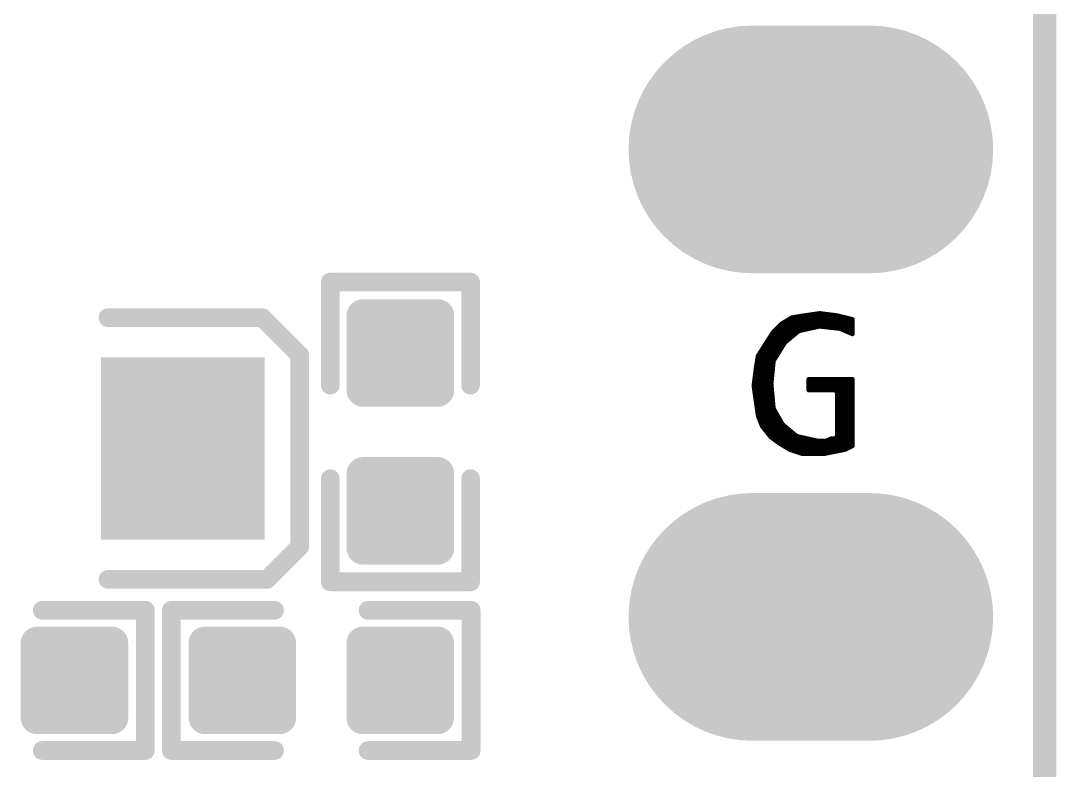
# Model space of a CAD drawing. Extents: x 18.8 to 58.3, y 22.4 to 94.7.
# Drawn here: x 45.24 to 50.86, y 46.11 to 50.18 of the extents above; entities that cross this region are included whole.
import ezdxf

# ---------------------------------------------------------------- set-up
doc = ezdxf.new("R2010")
doc.units = 0
doc.header["$MEASUREMENT"] = 0
doc.layers.get('0').update_dxf_attribs({"linetype": 'CONTINUOUS'})
doc.layers.add('SILKTOP_PHO', color=251, linetype='CONTINUOUS')
doc.layers.add('SOLDERTOP_PHO', color=7, linetype='CONTINUOUS')

# ---------------------------------------------------------------- blocks, each defined once
blk = doc.blocks.new('ROUND_1')
at = {"const_width": 0.0127}
blk.add_lwpolyline([(-0.00635, 0, 1), (0.00635, 0, 1)], format="xyb", close=True, dxfattribs=at)
blk = doc.blocks.new('ROUND_33')
at = {"const_width": 0.0508}
blk.add_lwpolyline([(-0.0254, 0, 1), (0.0254, 0, 1)], format="xyb", close=True, dxfattribs=at)
blk = doc.blocks.new('RECTANGLE_198')
blk.add_solid([(0.4445, 0.4953), (0.4445, -0.4953), (-0.4445, 0.4953), (-0.4445, -0.4953)])
blk = doc.blocks.new('OBLONG_245')
at = {"const_width": 1.3462}
blk.add_lwpolyline([(0.3175, 0), (-0.3175, 0)], dxfattribs=at)
at = {"const_width": 0.6731}
for points in [[(-0.65405, 0, 1), (0.01905, 0, 1)], [(-0.01905, 0, 1), (0.65405, 0, 1)]]:
    blk.add_lwpolyline(points, format="xyb", close=True, dxfattribs=at)
blk = doc.blocks.new('ROUND_158')
at = {"const_width": 0.0889}
blk.add_lwpolyline([(-0.04445, 0, 1), (0.04445, 0, 1)], format="xyb", close=True, dxfattribs=at)

msp = doc.modelspace()

# ---------------------------------------------------------------- linework, layer by layer
at = {"layer": 'SILKTOP_PHO'}
for points, const_width in [([(50.8, 25.900126), (50.8, 78.49997)], 0.127), ([(47.68088, 48.764444), (46.91888, 48.764444)], 0.1016), ([(46.91888, 48.764444), (46.91888, 48.20412)], 0.1016), ([(47.68088, 48.20412), (47.68088, 48.764444)], 0.1016), ([(46.54931, 48.57115), (45.71111, 48.57115)], 0.1016), ([(46.75251, 48.36795), (46.54931, 48.57115)], 0.1016), ([(49.426876, 48.570896), (49.370488, 48.537114)], 0.0254), ([(49.403, 48.44796), (49.403, 48.556418)], 0.0254), ([(49.495964, 48.582326), (49.426876, 48.570896)], 0.0254), ([(49.4284, 48.469296), (49.4284, 48.57115)], 0.0254), ([(49.4538, 48.490378), (49.4538, 48.575468)], 0.0254), ([(49.4792, 48.50257), (49.4792, 48.579532)], 0.0254), ([(49.577752, 48.59401), (49.495964, 48.582326)], 0.0254), ([(49.5046, 48.508158), (49.5046, 48.583596)], 0.0254), ([(49.53, 48.513746), (49.53, 48.587152)], 0.0254), ([(49.5554, 48.519334), (49.5554, 48.590962)], 0.0254), ([(49.670716, 48.582326), (49.577752, 48.59401)], 0.0254), ([(49.5808, 48.523652), (49.5808, 48.593756)], 0.0254), ([(49.6062, 48.520858), (49.6062, 48.590454)], 0.0254), ([(49.6316, 48.518064), (49.6316, 48.587406)], 0.0254), ([(49.657, 48.51527), (49.657, 48.584104)], 0.0254), ([(49.75606, 48.561244), (49.670716, 48.582326)], 0.0254), ([(49.6824, 48.512476), (49.6824, 48.579532)], 0.0254), ([(49.7078, 48.503586), (49.7078, 48.573182)], 0.0254), ([(49.7332, 48.492664), (49.7332, 48.566832)], 0.0254), ([(49.75606, 48.482758), (49.75606, 48.561244)], 0.0254), ([(49.325022, 48.491394), (49.243488, 48.363378)], 0.0254), ([(49.370488, 48.537114), (49.325022, 48.491394)], 0.0254), ([(49.3268, 48.336454), (49.3268, 48.493426)], 0.0254), ([(49.3522, 48.377602), (49.3522, 48.518826)], 0.0254), ([(49.3776, 48.418242), (49.3776, 48.541178)], 0.0254), ([(49.3903, 48.437546), (49.461928, 48.497236)], 0.0254), ([(49.461928, 48.497236), (49.467516, 48.499776)], 0.0254), ([(49.467516, 48.499776), (49.574958, 48.523652)], 0.0254), ([(49.574958, 48.523652), (49.579022, 48.523906)], 0.0254), ([(49.579022, 48.523906), (49.686464, 48.511968)], 0.0254), ([(49.686464, 48.511968), (49.69002, 48.510952)], 0.0254), ([(49.69002, 48.510952), (49.75606, 48.482758)], 0.0254), ([(49.3014, 47.936658), (49.3014, 48.454564)], 0.0254), ([(49.32807, 48.338994), (49.38776, 48.434498)], 0.0254), ([(49.38776, 48.434498), (49.3903, 48.437546)], 0.0254), ([(46.75251, 47.32655), (46.75251, 48.36795)], 0.1016), ([(49.276, 47.968408), (49.276, 48.414686)], 0.0254), ([(49.243488, 48.363378), (49.232058, 48.294544)], 0.0254), ([(49.2506, 48.019716), (49.2506, 48.374554)], 0.0254), ([(49.314354, 48.214026), (49.326292, 48.333406)], 0.0254), ([(49.326292, 48.333406), (49.32807, 48.338994)], 0.0254), ([(49.232058, 48.294544), (49.220374, 48.201072)], 0.0254), ([(49.2252, 48.166528), (49.2252, 48.240442)], 0.0254), ([(49.3141, 48.212756), (49.314354, 48.214026)], 0.0254), ([(49.3141, 48.21174), (49.3141, 48.212756)], 0.0254), ([(49.326038, 48.080422), (49.3141, 48.21174)], 0.0254), ([(49.75606, 48.23587), (49.51857, 48.23587)], 0.0254), ([(49.51857, 48.23587), (49.51857, 48.177704)], 0.0254), ([(49.53, 48.177704), (49.53, 48.23587)], 0.0254), ([(49.5554, 48.177704), (49.5554, 48.23587)], 0.0254), ([(49.5808, 48.177704), (49.5808, 48.23587)], 0.0254), ([(49.6062, 48.177704), (49.6062, 48.23587)], 0.0254), ([(49.6316, 48.177704), (49.6316, 48.23587)], 0.0254), ([(49.657, 48.177704), (49.657, 48.23587)], 0.0254), ([(49.6824, 47.848012), (49.6824, 48.23587)], 0.0254), ([(49.7078, 47.853092), (49.7078, 48.23587)], 0.0254), ([(49.7332, 47.862998), (49.7332, 48.23587)], 0.0254), ([(49.75606, 47.874428), (49.75606, 48.23587)], 0.0254), ([(49.220374, 48.201072), (49.243742, 48.036988)], 0.0254), ([(49.51857, 48.177704), (49.661318, 48.177704)], 0.0254), ([(49.661318, 48.177704), (49.674018, 48.165004)], 0.0254), ([(49.674018, 48.165004), (49.674018, 47.926244)], 0.0254), ([(49.327816, 48.075088), (49.326038, 48.080422)], 0.0254), ([(49.3268, 47.912274), (49.3268, 48.077374)], 0.0254), ([(49.375568, 47.991522), (49.327816, 48.075088)], 0.0254), ([(49.243742, 48.036988), (49.266348, 47.9806)], 0.0254), ([(49.3522, 47.893224), (49.3522, 48.032416)], 0.0254), ([(49.378362, 47.98822), (49.375568, 47.991522)], 0.0254), ([(49.3776, 47.877222), (49.3776, 47.988982)], 0.0254), ([(49.44999, 47.92853), (49.378362, 47.98822)], 0.0254), ([(49.266348, 47.9806), (49.311814, 47.92345)], 0.0254), ([(49.403, 47.861982), (49.403, 47.967646)], 0.0254), ([(49.4284, 47.850044), (49.4284, 47.946564)], 0.0254), ([(49.455578, 47.925736), (49.44999, 47.92853)], 0.0254), ([(49.4538, 47.841662), (49.4538, 47.926244)], 0.0254), ([(49.674018, 47.926244), (49.661318, 47.913544)], 0.0254), ([(49.311814, 47.92345), (49.357788, 47.88916)], 0.0254), ([(49.357788, 47.88916), (49.4157, 47.854362)], 0.0254), ([(49.56302, 47.90186), (49.455578, 47.925736)], 0.0254), ([(49.4792, 47.83328), (49.4792, 47.920656)], 0.0254), ([(49.5046, 47.831502), (49.5046, 47.914814)], 0.0254), ([(49.53, 47.831502), (49.53, 47.909226)], 0.0254), ([(49.5554, 47.831502), (49.5554, 47.903638)], 0.0254), ([(49.56556, 47.901606), (49.56302, 47.90186)], 0.0254), ([(49.613312, 47.901606), (49.56556, 47.901606)], 0.0254), ([(49.5808, 47.831502), (49.5808, 47.901606)], 0.0254), ([(49.6062, 47.832772), (49.6062, 47.901606)], 0.0254), ([(49.619154, 47.902876), (49.613312, 47.901606)], 0.0254), ([(49.640236, 47.913544), (49.619154, 47.902876)], 0.0254), ([(49.6316, 47.837852), (49.6316, 47.909226)], 0.0254), ([(49.661318, 47.913544), (49.640236, 47.913544)], 0.0254), ([(49.657, 47.842932), (49.657, 47.913544)], 0.0254), ([(49.71669, 47.85487), (49.75606, 47.874428)], 0.0254), ([(49.4157, 47.854362), (49.484026, 47.831502)], 0.0254), ([(49.484026, 47.831502), (49.600358, 47.831502)], 0.0254), ([(49.600358, 47.831502), (49.71669, 47.85487)], 0.0254), ([(46.91888, 47.135542), (46.91888, 47.69612)], 0.1016), ([(47.68088, 47.69612), (47.68088, 47.135542)], 0.1016), ([(46.57471, 47.14875), (46.75251, 47.32655)], 0.1016), ([(45.71111, 47.14875), (46.57471, 47.14875)], 0.1016), ([(47.68088, 47.135542), (46.91888, 47.135542)], 0.1016), ([(45.91431, 46.98111), (45.353986, 46.98111)], 0.1016), ([(45.91431, 46.21911), (45.91431, 46.98111)], 0.1016), ([(46.055534, 46.21911), (46.055534, 46.98111)], 0.1016), ([(46.055534, 46.98111), (46.616112, 46.98111)], 0.1016), ([(47.684436, 46.98111), (47.124112, 46.98111)], 0.1016), ([(47.684436, 46.21911), (47.684436, 46.98111)], 0.1016), ([(45.353986, 46.21911), (45.91431, 46.21911)], 0.1016), ([(46.616112, 46.21911), (46.055534, 46.21911)], 0.1016), ([(47.124112, 46.21911), (47.684436, 46.21911)], 0.1016)]:
    msp.add_lwpolyline(points, dxfattribs=dict(at, const_width=const_width))
at = {"layer": 'SOLDERTOP_PHO'}
for points, const_width in [([(50.8, 25.900126), (50.8, 78.49997)], 0.127), ([(47.09668, 48.175926), (47.09668, 48.582326)], 0.1778), ([(47.09668, 48.582326), (47.50308, 48.582326)], 0.1778), ([(47.2694, 48.175926), (47.2694, 48.582326)], 0.1778), ([(47.4472, 48.175926), (47.4472, 48.582326)], 0.1778), ([(47.50308, 48.582326), (47.50308, 48.175926)], 0.1778), ([(47.09668, 48.514), (47.50308, 48.514)], 0.1778), ([(47.09668, 48.3362), (47.50308, 48.3362)], 0.1778), ([(47.50308, 48.175926), (47.09668, 48.175926)], 0.1778), ([(47.09668, 47.317914), (47.09668, 47.724314)], 0.1778), ([(47.09668, 47.724314), (47.50308, 47.724314)], 0.1778), ([(47.2694, 47.317914), (47.2694, 47.724314)], 0.1778), ([(47.4472, 47.317914), (47.4472, 47.724314)], 0.1778), ([(47.50308, 47.724314), (47.50308, 47.317914)], 0.1778), ([(47.09668, 47.625), (47.50308, 47.625)], 0.1778), ([(47.09668, 47.4472), (47.50308, 47.4472)], 0.1778), ([(47.50308, 47.317914), (47.09668, 47.317914)], 0.1778), ([(45.325792, 46.39691), (45.325792, 46.80331)], 0.1778), ([(45.325792, 46.80331), (45.732192, 46.80331)], 0.1778), ([(45.4914, 46.39691), (45.4914, 46.80331)], 0.1778), ([(45.6692, 46.39691), (45.6692, 46.80331)], 0.1778), ([(45.732192, 46.80331), (45.732192, 46.39691)], 0.1778), ([(46.237906, 46.39691), (46.237906, 46.80331)], 0.1778), ([(46.237906, 46.80331), (46.644306, 46.80331)], 0.1778), ([(46.3804, 46.39691), (46.3804, 46.80331)], 0.1778), ([(46.5582, 46.39691), (46.5582, 46.80331)], 0.1778), ([(46.644306, 46.80331), (46.644306, 46.39691)], 0.1778), ([(47.095918, 46.39691), (47.095918, 46.80331)], 0.1778), ([(47.095918, 46.80331), (47.502318, 46.80331)], 0.1778), ([(47.2694, 46.39691), (47.2694, 46.80331)], 0.1778), ([(47.4472, 46.39691), (47.4472, 46.80331)], 0.1778), ([(47.502318, 46.80331), (47.502318, 46.39691)], 0.1778), ([(45.325792, 46.736), (45.732192, 46.736)], 0.1778), ([(46.237906, 46.736), (46.644306, 46.736)], 0.1778), ([(47.095918, 46.736), (47.502318, 46.736)], 0.1778), ([(45.325792, 46.5582), (45.732192, 46.5582)], 0.1778), ([(46.237906, 46.5582), (46.644306, 46.5582)], 0.1778), ([(47.095918, 46.5582), (47.502318, 46.5582)], 0.1778), ([(45.732192, 46.39691), (45.325792, 46.39691)], 0.1778), ([(46.644306, 46.39691), (46.237906, 46.39691)], 0.1778), ([(47.502318, 46.39691), (47.095918, 46.39691)], 0.1778)]:
    msp.add_lwpolyline(points, dxfattribs=dict(at, const_width=const_width))

# ---------------------------------------------------------------- block references
at = {"layer": 'SILKTOP_PHO'}
for name, p in [('ROUND_33', (46.91888, 48.764444)), ('ROUND_33', (47.68088, 48.764444)), ('ROUND_33', (45.71111, 48.57115)), ('ROUND_33', (46.54931, 48.57115)), ('ROUND_1', (49.403, 48.556418)), ('ROUND_1', (49.426876, 48.570896)), ('ROUND_1', (49.4284, 48.57115)), ('ROUND_1', (49.4538, 48.575468)), ('ROUND_1', (49.4792, 48.579532)), ('ROUND_1', (49.495964, 48.582326)), ('ROUND_1', (49.5046, 48.583596)), ('ROUND_1', (49.53, 48.587152)), ('ROUND_1', (49.5554, 48.590962)), ('ROUND_1', (49.577752, 48.59401)), ('ROUND_1', (49.5808, 48.593756)), ('ROUND_1', (49.6062, 48.590454)), ('ROUND_1', (49.6316, 48.587406)), ('ROUND_1', (49.657, 48.584104)), ('ROUND_1', (49.670716, 48.582326)), ('ROUND_1', (49.6824, 48.579532)), ('ROUND_1', (49.7078, 48.573182)), ('ROUND_1', (49.7332, 48.566832)), ('ROUND_1', (49.75606, 48.561244)), ('ROUND_1', (49.75606, 48.561244)), ('ROUND_1', (49.325022, 48.491394)), ('ROUND_1', (49.325022, 48.491394)), ('ROUND_1', (49.3268, 48.493426)), ('ROUND_1', (49.3522, 48.518826)), ('ROUND_1', (49.370488, 48.537114)), ('ROUND_1', (49.3776, 48.541178)), ('ROUND_1', (49.4538, 48.490378)), ('ROUND_1', (49.461928, 48.497236)), ('ROUND_1', (49.467516, 48.499776)), ('ROUND_1', (49.4792, 48.50257)), ('ROUND_1', (49.5046, 48.508158)), ('ROUND_1', (49.53, 48.513746)), ('ROUND_1', (49.5554, 48.519334)), ('ROUND_1', (49.574958, 48.523652)), ('ROUND_1', (49.579022, 48.523906)), ('ROUND_1', (49.5808, 48.523652)), ('ROUND_1', (49.6062, 48.520858)), ('ROUND_1', (49.6316, 48.518064)), ('ROUND_1', (49.657, 48.51527)), ('ROUND_1', (49.6824, 48.512476)), ('ROUND_1', (49.686464, 48.511968)), ('ROUND_1', (49.69002, 48.510952)), ('ROUND_1', (49.7078, 48.503586)), ('ROUND_1', (49.7332, 48.492664)), ('ROUND_1', (49.3014, 48.454564)), ('ROUND_1', (49.38776, 48.434498)), ('ROUND_1', (49.3903, 48.437546)), ('ROUND_1', (49.403, 48.44796)), ('ROUND_1', (49.4284, 48.469296)), ('ROUND_1', (49.75606, 48.482758)), ('ROUND_33', (46.75251, 48.36795)), ('ROUND_1', (49.276, 48.414686)), ('ROUND_1', (49.3522, 48.377602)), ('ROUND_1', (49.3776, 48.418242)), ('ROUND_1', (49.243488, 48.363378)), ('ROUND_1', (49.2506, 48.374554)), ('ROUND_1', (49.326292, 48.333406)), ('ROUND_1', (49.3268, 48.336454)), ('ROUND_1', (49.32807, 48.338994)), ('ROUND_1', (49.232058, 48.294544)), ('ROUND_33', (46.91888, 48.20412)), ('ROUND_33', (47.68088, 48.20412)), ('ROUND_1', (49.2252, 48.240442)), ('ROUND_1', (49.3141, 48.212756)), ('ROUND_1', (49.3141, 48.21174)), ('ROUND_1', (49.314354, 48.214026)), ('ROUND_1', (49.51857, 48.23587)), ('ROUND_1', (49.53, 48.23587)), ('ROUND_1', (49.5554, 48.23587)), ('ROUND_1', (49.5808, 48.23587)), ('ROUND_1', (49.6062, 48.23587)), ('ROUND_1', (49.6316, 48.23587)), ('ROUND_1', (49.657, 48.23587)), ('ROUND_1', (49.6824, 48.23587)), ('ROUND_1', (49.7078, 48.23587)), ('ROUND_1', (49.7332, 48.23587)), ('ROUND_1', (49.75606, 48.23587)), ('ROUND_1', (49.220374, 48.201072)), ('ROUND_1', (49.2252, 48.166528)), ('ROUND_1', (49.51857, 48.177704)), ('ROUND_1', (49.53, 48.177704)), ('ROUND_1', (49.5554, 48.177704)), ('ROUND_1', (49.5808, 48.177704)), ('ROUND_1', (49.6062, 48.177704)), ('ROUND_1', (49.6316, 48.177704)), ('ROUND_1', (49.657, 48.177704)), ('ROUND_1', (49.661318, 48.177704)), ('ROUND_1', (49.674018, 48.165004)), ('ROUND_1', (49.326038, 48.080422)), ('ROUND_1', (49.3268, 48.077374)), ('ROUND_1', (49.327816, 48.075088)), ('ROUND_1', (49.243742, 48.036988)), ('ROUND_1', (49.2506, 48.019716)), ('ROUND_1', (49.3522, 48.032416)), ('ROUND_1', (49.375568, 47.991522)), ('ROUND_1', (49.3776, 47.988982)), ('ROUND_1', (49.378362, 47.98822)), ('ROUND_1', (49.266348, 47.9806)), ('ROUND_1', (49.276, 47.968408)), ('ROUND_1', (49.3014, 47.936658)), ('ROUND_1', (49.403, 47.967646)), ('ROUND_1', (49.4284, 47.946564)), ('ROUND_1', (49.44999, 47.92853)), ('ROUND_1', (49.4538, 47.926244)), ('ROUND_1', (49.674018, 47.926244)), ('ROUND_1', (49.311814, 47.92345)), ('ROUND_1', (49.3268, 47.912274)), ('ROUND_1', (49.3522, 47.893224)), ('ROUND_1', (49.357788, 47.88916)), ('ROUND_1', (49.3776, 47.877222)), ('ROUND_1', (49.455578, 47.925736)), ('ROUND_1', (49.4792, 47.920656)), ('ROUND_1', (49.5046, 47.914814)), ('ROUND_1', (49.53, 47.909226)), ('ROUND_1', (49.5554, 47.903638)), ('ROUND_1', (49.56302, 47.90186)), ('ROUND_1', (49.56556, 47.901606)), ('ROUND_1', (49.5808, 47.901606)), ('ROUND_1', (49.6062, 47.901606)), ('ROUND_1', (49.613312, 47.901606)), ('ROUND_1', (49.619154, 47.902876)), ('ROUND_1', (49.6316, 47.909226)), ('ROUND_1', (49.640236, 47.913544)), ('ROUND_1', (49.657, 47.913544)), ('ROUND_1', (49.661318, 47.913544)), ('ROUND_1', (49.75606, 47.874428)), ('ROUND_1', (49.403, 47.861982)), ('ROUND_1', (49.4157, 47.854362)), ('ROUND_1', (49.4284, 47.850044)), ('ROUND_1', (49.4538, 47.841662)), ('ROUND_1', (49.4792, 47.83328)), ('ROUND_1', (49.484026, 47.831502)), ('ROUND_1', (49.5046, 47.831502)), ('ROUND_1', (49.53, 47.831502)), ('ROUND_1', (49.5554, 47.831502)), ('ROUND_1', (49.5808, 47.831502)), ('ROUND_1', (49.600358, 47.831502)), ('ROUND_1', (49.6062, 47.832772)), ('ROUND_1', (49.6316, 47.837852)), ('ROUND_1', (49.657, 47.842932)), ('ROUND_1', (49.6824, 47.848012)), ('ROUND_1', (49.7078, 47.853092)), ('ROUND_1', (49.71669, 47.85487)), ('ROUND_1', (49.7332, 47.862998)), ('ROUND_33', (46.91888, 47.69612)), ('ROUND_33', (47.68088, 47.69612)), ('ROUND_33', (46.75251, 47.32655)), ('ROUND_33', (45.71111, 47.14875)), ('ROUND_33', (46.57471, 47.14875)), ('ROUND_33', (46.91888, 47.135542)), ('ROUND_33', (47.68088, 47.135542)), ('ROUND_33', (45.353986, 46.98111)), ('ROUND_33', (45.91431, 46.98111)), ('ROUND_33', (46.055534, 46.98111)), ('ROUND_33', (46.616112, 46.98111)), ('ROUND_33', (47.124112, 46.98111)), ('ROUND_33', (47.684436, 46.98111)), ('ROUND_33', (45.353986, 46.21911)), ('ROUND_33', (45.91431, 46.21911)), ('ROUND_33', (46.055534, 46.21911)), ('ROUND_33', (46.616112, 46.21911)), ('ROUND_33', (47.124112, 46.21911)), ('ROUND_33', (47.684436, 46.21911))]:
    msp.add_blockref(name, p, dxfattribs=at)
at = {"layer": 'SOLDERTOP_PHO'}
for name, p in [('OBLONG_245', (49.53, 49.485042)), ('ROUND_158', (47.09668, 48.582326)), ('ROUND_158', (47.2694, 48.582326)), ('ROUND_158', (47.4472, 48.582326)), ('ROUND_158', (47.50308, 48.582326)), ('ROUND_158', (47.09668, 48.514)), ('ROUND_158', (47.50308, 48.514)), ('ROUND_158', (47.09668, 48.3362)), ('ROUND_158', (47.50308, 48.3362)), ('RECTANGLE_198', (46.11751, 47.85995)), ('ROUND_158', (47.09668, 48.175926)), ('ROUND_158', (47.09668, 48.175926)), ('ROUND_158', (47.2694, 48.175926)), ('ROUND_158', (47.4472, 48.175926)), ('ROUND_158', (47.50308, 48.175926)), ('ROUND_158', (47.09668, 47.724314)), ('ROUND_158', (47.2694, 47.724314)), ('ROUND_158', (47.4472, 47.724314)), ('ROUND_158', (47.50308, 47.724314)), ('ROUND_158', (47.09668, 47.625)), ('ROUND_158', (47.50308, 47.625)), ('OBLONG_245', (49.53, 46.945042)), ('ROUND_158', (47.09668, 47.4472)), ('ROUND_158', (47.50308, 47.4472)), ('ROUND_158', (47.09668, 47.317914)), ('ROUND_158', (47.09668, 47.317914)), ('ROUND_158', (47.2694, 47.317914)), ('ROUND_158', (47.4472, 47.317914)), ('ROUND_158', (47.50308, 47.317914)), ('ROUND_158', (45.325792, 46.80331)), ('ROUND_158', (45.4914, 46.80331)), ('ROUND_158', (45.6692, 46.80331)), ('ROUND_158', (45.732192, 46.80331)), ('ROUND_158', (46.237906, 46.80331)), ('ROUND_158', (46.3804, 46.80331)), ('ROUND_158', (46.5582, 46.80331)), ('ROUND_158', (46.644306, 46.80331)), ('ROUND_158', (47.095918, 46.80331)), ('ROUND_158', (47.2694, 46.80331)), ('ROUND_158', (47.4472, 46.80331)), ('ROUND_158', (47.502318, 46.80331)), ('ROUND_158', (45.325792, 46.736)), ('ROUND_158', (45.732192, 46.736)), ('ROUND_158', (46.237906, 46.736)), ('ROUND_158', (46.644306, 46.736)), ('ROUND_158', (47.095918, 46.736)), ('ROUND_158', (47.502318, 46.736)), ('ROUND_158', (45.325792, 46.5582)), ('ROUND_158', (45.732192, 46.5582)), ('ROUND_158', (46.237906, 46.5582)), ('ROUND_158', (46.644306, 46.5582)), ('ROUND_158', (47.095918, 46.5582)), ('ROUND_158', (47.502318, 46.5582)), ('ROUND_158', (45.325792, 46.39691)), ('ROUND_158', (45.325792, 46.39691)), ('ROUND_158', (45.4914, 46.39691)), ('ROUND_158', (45.6692, 46.39691)), ('ROUND_158', (45.732192, 46.39691)), ('ROUND_158', (46.237906, 46.39691)), ('ROUND_158', (46.237906, 46.39691)), ('ROUND_158', (46.3804, 46.39691)), ('ROUND_158', (46.5582, 46.39691)), ('ROUND_158', (46.644306, 46.39691)), ('ROUND_158', (47.095918, 46.39691)), ('ROUND_158', (47.095918, 46.39691)), ('ROUND_158', (47.2694, 46.39691)), ('ROUND_158', (47.4472, 46.39691)), ('ROUND_158', (47.502318, 46.39691))]:
    msp.add_blockref(name, p, dxfattribs=at)

doc.saveas('drawing.dxf')
